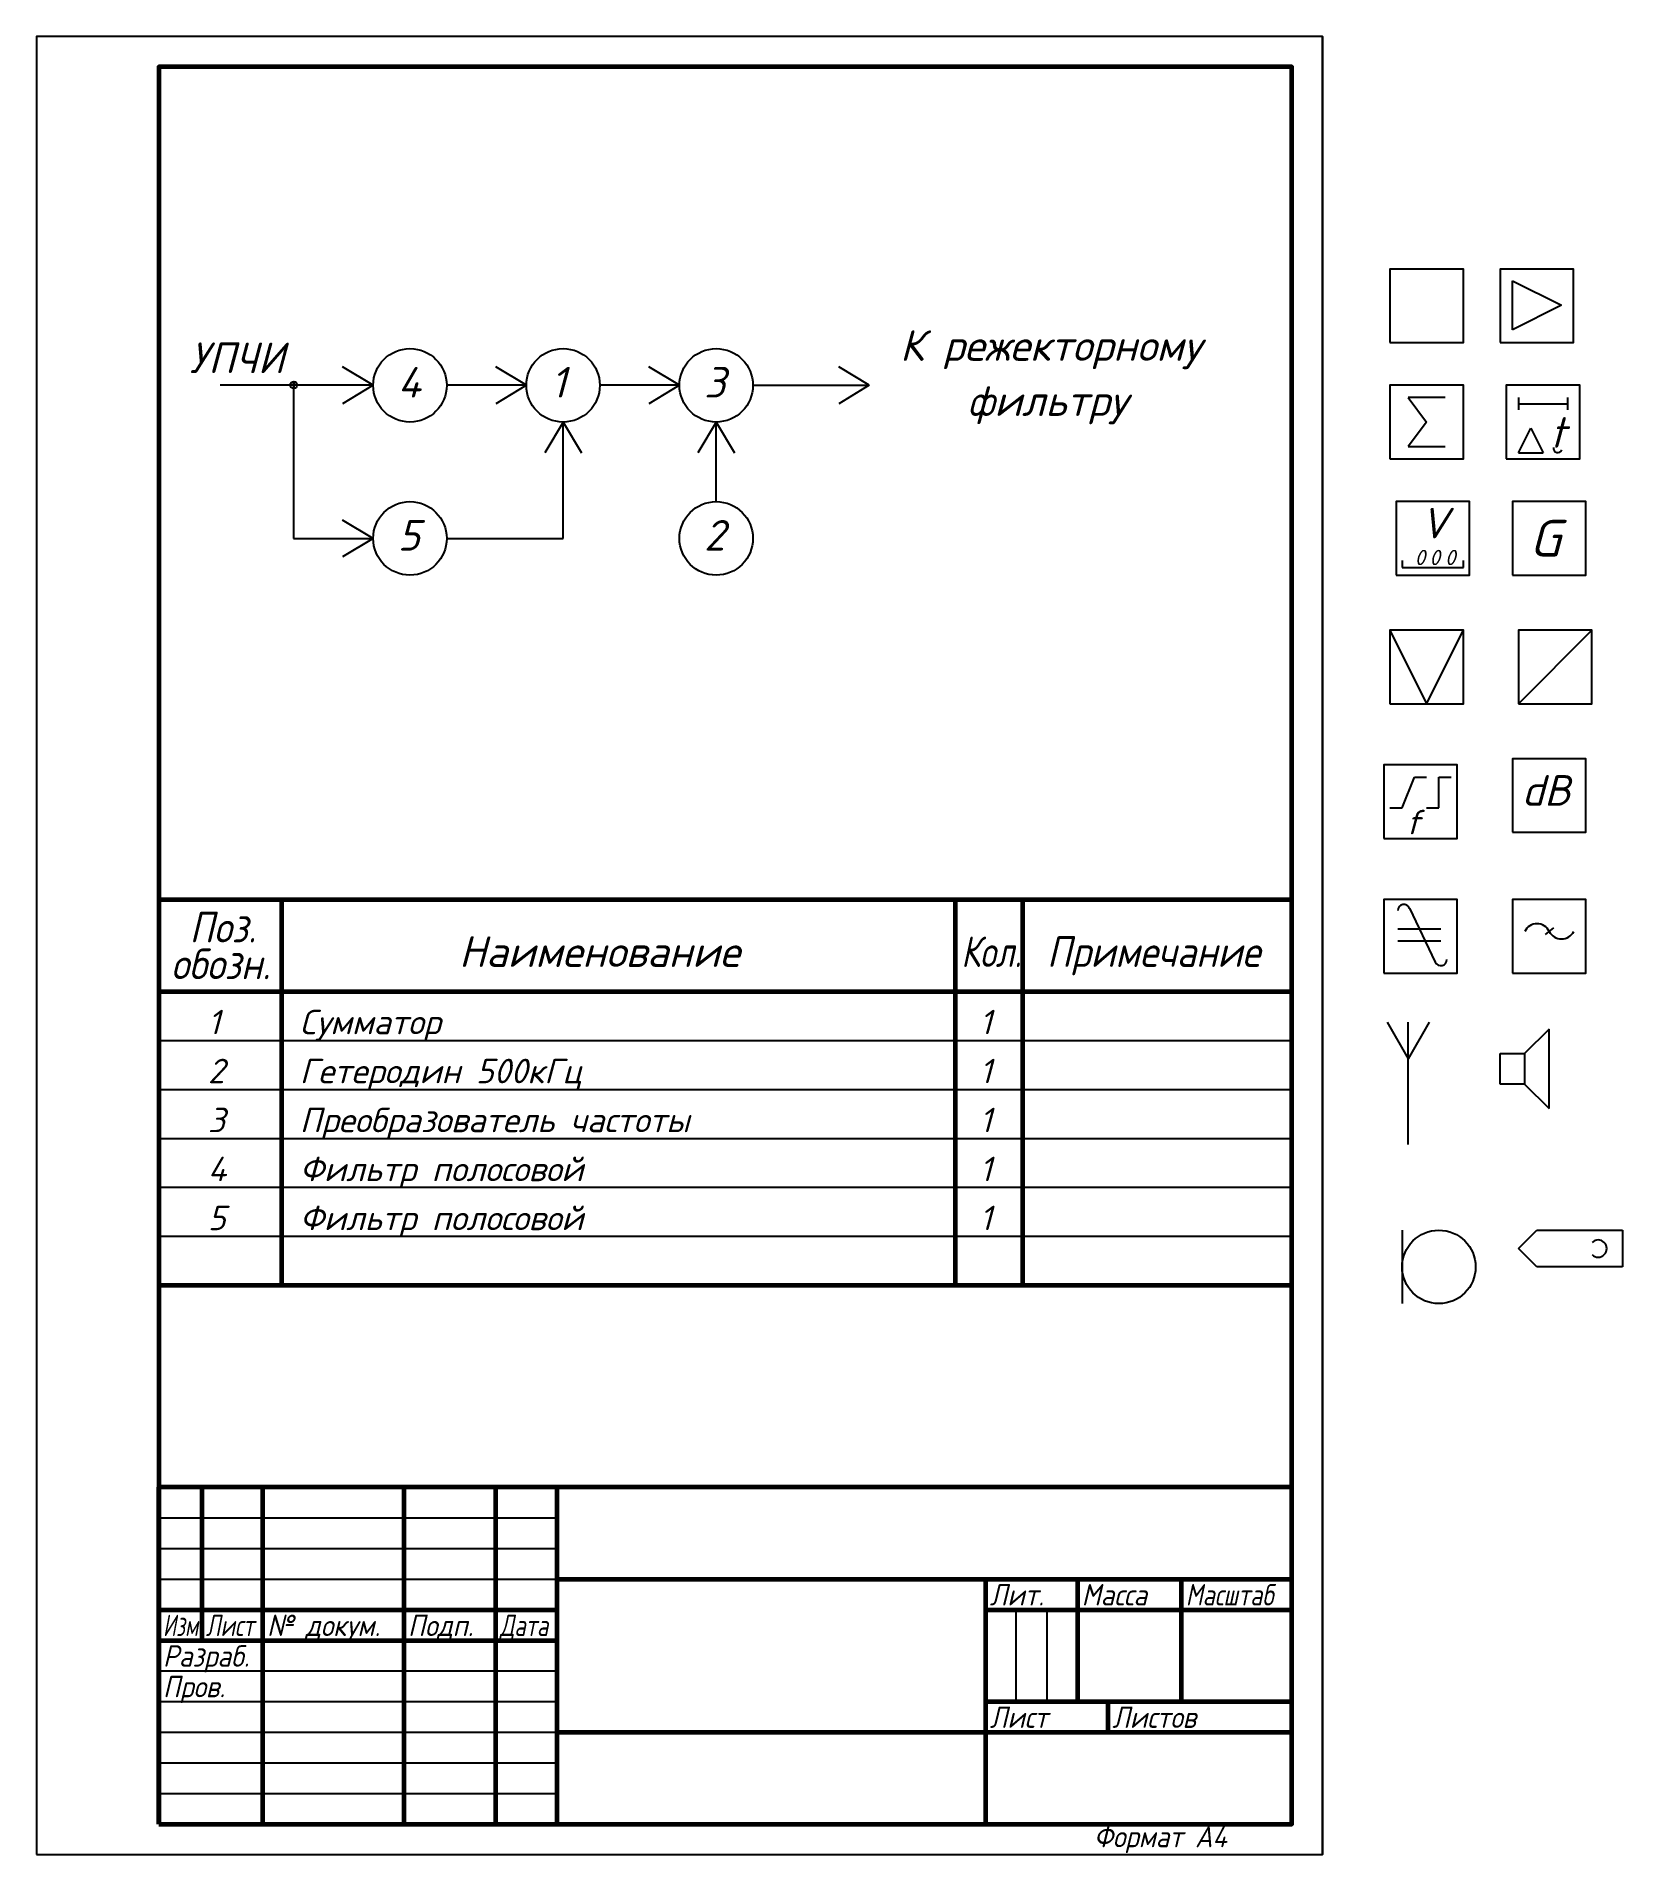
# Model space of a CAD drawing. Header units: millimetres. Extents: x 0 to 259, y 0 to 297.
import ezdxf

# ---------------------------------------------------------------- set-up
doc = ezdxf.new("R2010")
doc.units = ezdxf.units.MM
doc.header["$LTSCALE"] = 0.5
doc.layers.get('Defpoints').update_dxf_attribs({"color": 5})
doc.styles.get("Standard").update_dxf_attribs({"font": 'isocpeui.ttf', "width": 0.9})

# ---------------------------------------------------------------- blocks, each defined once
blk = doc.blocks.new('Ugo1')
at = {"lineweight": -3}
blk.add_lwpolyline([(0, -6), (12, -6), (12, 6), (0, 6)], close=True, dxfattribs=at)
blk = doc.blocks.new('Ugo2')
at = {"lineweight": -3}
for p, q in [((2, -3.91), (2, 4.09)), ((2, 4.09), (10, 0.09)), ((10, 0.09), (2, -3.91))]:
    blk.add_line(p, q, dxfattribs=at)
blk.add_lwpolyline([(0, -6), (12, -6), (12, 6), (0, 6)], close=True, dxfattribs=at)
blk = doc.blocks.new('Ugo3')
at = {"lineweight": -3}
for p, q in [((9, 4), (3, 4)), ((3, 4), (6, 0)), ((6, 0), (3, -4)), ((3, -4), (9, -4))]:
    blk.add_line(p, q, dxfattribs=at)
blk.add_lwpolyline([(0, -6), (12, -6), (12, 6), (0, 6)], close=True, dxfattribs=at)
blk = doc.blocks.new('Ugo4')
at = {"lineweight": -3}
for p, q in [((2, 4), (2, 2)), ((2, 3), (10, 3)), ((10, 4), (10, 2)), ((2, -5), (4, -1)), ((4, -1), (6, -5)), ((2, -5), (6, -5))]:
    blk.add_line(p, q, dxfattribs=at)
blk.add_lwpolyline([(0, -6), (12, -6), (12, 6), (0, 6)], close=True, dxfattribs=at)
blk.add_arc((8.42, -4.29), 0.696, 170.1237, 339.9969, dxfattribs=at)
blk.add_text('t', height=5, dxfattribs=at).set_placement((7.18, -4.18))
blk = doc.blocks.new('Ugo5')
at = {"lineweight": -3}
for p, q in [((1, -3.59), (1, -4.78)), ((1, -4.78), (11, -4.78)), ((11, -4.78), (11, -3.59))]:
    blk.add_line(p, q, dxfattribs=at)
blk.add_lwpolyline([(0, -6), (12, -6), (12, 6), (0, 6)], close=True, dxfattribs=at)
for s, height, p in [('V', 5, (4, 0)), ('0', 2.5, (3.05, -4.37)), ('0', 2.5, (5.46, -4.37)), ('0', 2.5, (8, -4.37))]:
    blk.add_text(s, height=height, dxfattribs=at).set_placement(p)
blk = doc.blocks.new('Ugo6')
at = {"lineweight": -3}
blk.add_lwpolyline([(0, -6), (12, -6), (12, 6), (0, 6)], close=True, dxfattribs=at)
blk.add_text('G', height=6, dxfattribs=at).set_placement((2.78, -2.98))
blk = doc.blocks.new('Ugo7')
at = {"lineweight": -3}
for p, q in [((0, 6), (6, -6)), ((6, -6), (12, 6))]:
    blk.add_line(p, q, dxfattribs=at)
blk.add_lwpolyline([(0, -6), (12, -6), (12, 6), (0, 6)], close=True, dxfattribs=at)
blk = doc.blocks.new('Ugo8')
at = {"lineweight": -3}
blk.add_line((0, -6), (12, 6), dxfattribs=at)
blk.add_lwpolyline([(0, -6), (12, -6), (12, 6), (0, 6)], close=True, dxfattribs=at)
blk = doc.blocks.new('Ugo9')
at = {"lineweight": -3}
for p, q in [((3, -1), (5, 4)), ((5, 4), (7, 4)), ((9, -1), (9, 4)), ((9, 4), (11, 4)), ((1, -1), (3, -1)), ((7, -1), (9, -1))]:
    blk.add_line(p, q, dxfattribs=at)
blk.add_lwpolyline([(0, -6), (12, -6), (12, 6), (0, 6)], close=True, dxfattribs=at)
blk.add_text('f', height=4, dxfattribs=at).set_placement((3.54, -5.35))
blk = doc.blocks.new('Ugo10')
at = {"lineweight": -3}
blk.add_lwpolyline([(0, -6), (12, -6), (12, 6), (0, 6)], close=True, dxfattribs=at)
blk.add_text('dB', height=5, dxfattribs=at).set_placement((1.52, -1.67))
blk = doc.blocks.new('Ugo11')
at = {"lineweight": -3}
for p, q in [((4.19, 4.59), (8.41, -4.23)), ((2.31, 1.21), (9.31, 1.21)), ((9.31, -0.79), (2.31, -0.79))]:
    blk.add_line(p, q, dxfattribs=at)
blk.add_lwpolyline([(0, -6), (12, -6), (12, 6), (0, 6)], close=True, dxfattribs=at)
for centre, start, end in [((3.27, 4.21), 19.1958, 180), ((9.31, -3.79), 205.3566, 0)]:
    blk.add_arc(centre, 1, start, end, dxfattribs=at)
blk = doc.blocks.new('Ugo12')
at = {"lineweight": -3}
blk.add_line((6.71, 1.37), (5.35, 0.31), dxfattribs=at)
blk.add_lwpolyline([(0, -6), (12, -6), (12, 6), (0, 6)], close=True, dxfattribs=at)
for centre, start, end in [((4.02, -0.19), 26.5651, 153.4349), ((8.02, 1.81), 206.5651, 333.4349)]:
    blk.add_arc(centre, 2.24, start, end, dxfattribs=at)
blk = doc.blocks.new('Ugo13')
at = {"lineweight": -3}
for p, q in [((-3.46, 19.99), (0, 14)), ((0, 0), (0, 20)), ((3.44, 19.96), (0, 14))]:
    blk.add_line(p, q, dxfattribs=at)
blk = doc.blocks.new('Ugo14')
at = {"lineweight": -3}
for p, q in [((8, 6.86), (4, 2.86)), ((8, -6.14), (8, 6.86)), ((0, -2.14), (0, 2.86)), ((0, 2.86), (4, 2.86)), ((4, 2.86), (4, -2.14)), ((4, -2.14), (0, -2.14)), ((4, -2.14), (8, -6.14))]:
    blk.add_line(p, q, dxfattribs=at)
blk = doc.blocks.new('Ugo15')
at = {"lineweight": -3}
blk.add_line((0, 6), (0, -6), dxfattribs=at)
blk.add_circle((6, 0), 6, dxfattribs=at)
blk = doc.blocks.new('Ugo16')
at = {"lineweight": -3}
for p, q in [((-17, 0), (-14, 3)), ((-14, 3), (0, 3)), ((0, 3), (0, -3)), ((-14, -3), (-17, 0)), ((0, -3), (-14, -3))]:
    blk.add_line(p, q, dxfattribs=at)
blk.add_arc((-4, 0), 1.41, 225, 135, dxfattribs=at)
blk = doc.blocks.new('UZEL')
for p, q in [((0.02, 0.06), (-0.55, 0.06)), ((-0.49, 0.06), (0.02, 0.06)), ((0.02, 0.06), (0.02, 0.62)), ((0.02, 0.49), (0.02, 0.06)), ((0.02, 0.06), (0.52, 0.06)), ((0.02, 0.06), (0.02, -0.53)), ((0.52, 0.06), (0.02, 0.06))]:
    blk.add_line(p, q)
blk.add_circle((0.02, 0.06), 0.554)

msp = doc.modelspace()

# ---------------------------------------------------------------- linework, layer by layer
msp.add_line((210, 297), (210, 0))
at = {"color": 7, "linetype": 'Continuous', "lineweight": -3}
for p, q in [((55, 240), (50, 243)), ((80, 240), (75, 243)), ((105, 240), (100, 243)), ((136, 240), (131, 243)), ((55, 240), (30, 240)), ((42, 240), (42, 215)), ((55, 240), (50, 237)), ((80, 240), (67, 240)), ((80, 240), (75, 237)), ((105, 240), (92, 240)), ((105, 240), (100, 237)), ((117, 240), (136, 240)), ((136, 240), (131, 237)), ((86, 234), (83, 229)), ((86, 234), (89, 229)), ((86, 215), (86, 234)), ((111, 234), (108, 229)), ((111, 234), (114, 229)), ((111, 221), (111, 234)), ((55, 215), (50, 218)), ((42, 215), (55, 215)), ((55, 215), (50, 212)), ((67, 215), (86, 215)), ((20, 133), (205, 133)), ((20, 125), (205, 125)), ((20, 117), (205, 117)), ((20, 109), (205, 109)), ((20, 101), (205, 101)), ((20, 55), (85, 55)), ((20, 50), (85, 50)), ((20, 45), (85, 45)), ((160, 25), (160, 40)), ((165, 40), (165, 25)), ((20, 30), (85, 30)), ((20, 25), (85, 25)), ((20, 20), (85, 20)), ((20, 15), (85, 15)), ((20, 10), (85, 10))]:
    msp.add_line(p, q, dxfattribs=at)
at = {"color": 7, "linetype": 'Continuous', "lineweight": 60}
for p, q in [((20, 156), (205, 156)), ((40, 156), (40, 93)), ((150, 156), (150, 93)), ((161, 156), (161, 93)), ((20, 141), (205, 141)), ((20, 93), (205, 93)), ((205, 60), (20, 60)), ((20, 5), (20, 60)), ((27, 60), (27, 35)), ((37, 5), (37, 60)), ((60, 60), (60, 5)), ((75, 5), (75, 60)), ((85, 60), (85, 5)), ((85, 45), (205, 45)), ((155, 5), (155, 45)), ((170, 45), (170, 25)), ((187, 25), (187, 45)), ((20, 40), (85, 40)), ((155, 40), (205, 40)), ((20, 35), (85, 35)), ((155, 25), (205, 25)), ((175, 20), (175, 25)), ((85, 20), (205, 20))]:
    msp.add_line(p, q, dxfattribs=at)
at = {"color": 7, "linetype": 'Continuous'}
msp.add_line((155, 45), (155, 40), dxfattribs=at)
at = {"color": 7, "linetype": 'Continuous', "lineweight": 60}
msp.add_lwpolyline([(20, 5), (205, 5), (205, 292), (20, 292)], close=True, dxfattribs=at)
at = {"color": 7, "linetype": 'Continuous', "lineweight": -3}
for centre in [(61, 240), (86, 240), (111, 240), (61, 215), (111, 215)]:
    msp.add_circle(centre, 6, dxfattribs=at)
at = {"layer": 'Defpoints'}
msp.add_lwpolyline([(0, 0), (210, 0), (210, 297), (0, 297)], close=True, dxfattribs=at)

# ---------------------------------------------------------------- block references
for name, p in [('Ugo1', (221, 253)), ('Ugo2', (239, 253)), ('Ugo3', (221, 234)), ('Ugo4', (240, 234)), ('Ugo5', (222, 215)), ('Ugo6', (241, 215)), ('Ugo7', (221, 194)), ('Ugo8', (242, 194)), ('Ugo10', (241, 173)), ('Ugo9', (220, 172)), ('Ugo11', (220, 150)), ('Ugo12', (241, 150)), ('Ugo13', (224, 116)), ('Ugo14', (239, 128)), ('Ugo15', (223, 96)), ('Ugo16', (259, 99))]:
    msp.add_blockref(name, p)
at = {"color": 7, "linetype": 'Continuous', "lineweight": -3}
msp.add_blockref('UZEL', (42, 240), dxfattribs=at)

# ---------------------------------------------------------------- texts
for s, height, p in [('УПЧИ', 5, (25, 242)), ('К режекторному', 5, (141, 244)), ('4', 5, (59, 238)), ('1', 5, (84, 238)), ('3', 5, (109, 238)), ('фильтру', 5, (152, 235)), ('5', 5, (59, 213)), ('2', 5, (109, 213)), ('Наименование', 5, (69, 145)), ('1', 4, (28, 134)), ('Сумматор', 4, (43, 134)), ('1', 4, (154, 134)), ('2', 4, (28, 126)), ('Гетеродин 500кГц', 4, (43, 126)), ('1', 4, (154, 126)), ('3', 4, (28, 118)), ('Преобразователь частоты', 4, (43, 118)), ('1', 4, (154, 118)), ('4', 4, (28, 110)), ('Фильтр полосовой', 4, (43, 110)), ('1', 4, (154, 110)), ('5', 4, (28, 102)), ('Фильтр полосовой', 4, (43, 102)), ('1', 4, (154, 102))]:
    msp.add_text(s, height=height, dxfattribs=at).set_placement(p)
for s, height, width, p in [('Поз.', 5, 0.9, (25, 149)), ('Кол.', 5, 0.8, (151, 145)), ('Примечание', 5, 0.9, (165, 145)), ('обозн.', 5, 0.9, (22, 143)), ('Лит.', 3.5, 0.9, (155.67, 40.7)), ('Масса', 3.5, 0.9, (170.67, 40.7)), ('Масштаб', 3.5, 0.8, (187.67, 40.7)), ('Изм.', 3.5, 0.7, (20.67, 35.7)), ('Лист', 3.5, 0.75, (27.67, 35.7)), ('№ докум.', 3.5, 0.9, (37.67, 35.7)), ('Подп.', 3.5, 0.9, (60.67, 35.7)), ('Дата', 3.5, 0.75, (75.67, 35.7)), ('Разраб.', 3.5, 0.9, (20.67, 30.7)), ('Пров.', 3.5, 0.9, (20.67, 25.7)), ('Лист', 3.5, 0.9, (155.67, 20.7)), ('Листов', 3.5, 0.9, (175.67, 20.7))]:
    msp.add_text(s, height=height, dxfattribs=dict(at, width=width)).set_placement(p)
at = {"color": 7, "linetype": 'Continuous', "lineweight": 70, "width": 0.9}
msp.add_text('Формат А4', height=3.5, dxfattribs=at).set_placement((172.66, 1.2))

doc.saveas('drawing.dxf')
